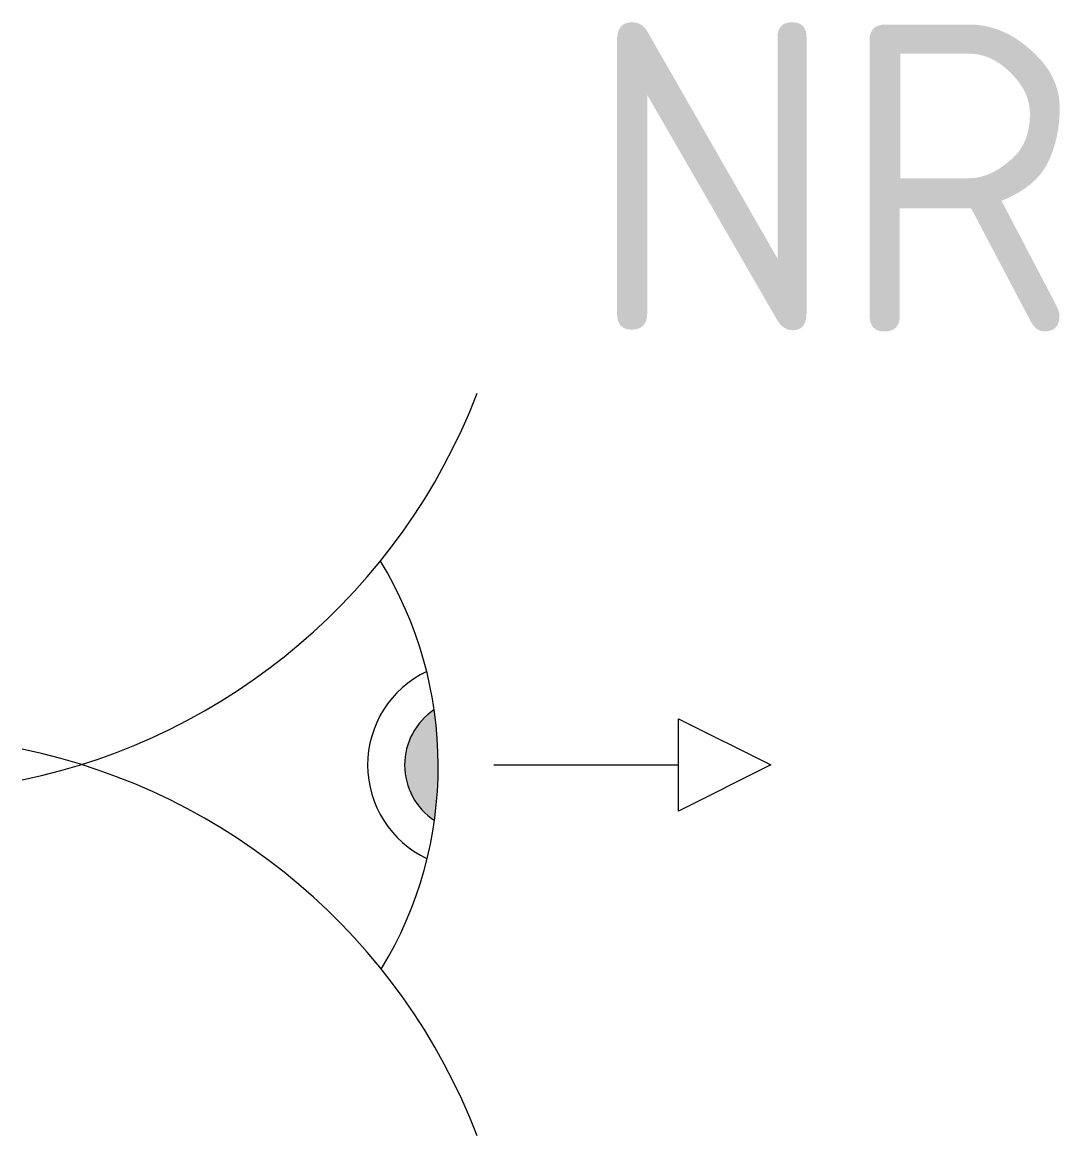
# Model space of a CAD drawing. Extents: x -1.56 to 6.86, y -3.01 to 6.02.
import ezdxf

# ---------------------------------------------------------------- set-up
doc = ezdxf.new("R2010")
doc.units = 0
doc.styles.add('NLCS-ISO', font='NLCS-ISO.ttf', dxfattribs={"height": 0.0025})

msp = doc.modelspace()

# ---------------------------------------------------------------- hatches: boundary and pattern name
h = msp.add_hatch(color=256)
h.dxf.hatch_style = 1
h.paths.add_polyline_path([(1.7791, 0.4486, 0.536014), (1.781, -0.4499, 0.071198)])

# ---------------------------------------------------------------- linework, layer by layer
at = {"flags": 128}
msp.add_lwpolyline([(3.762, -0.375), (3.762, 0), (3.762, 0.375), (4.512, 0)], close=True, dxfattribs=at)
msp.add_lwpolyline([(2.262, 0), (3.762, 0)], dxfattribs=at)
for centre, radius, start, end in [((-2.5937, 4.8318), 5.0588, 281.7453, 338.94972), ((-1.359, -0.0072), 3.171, 328.67297, 31.58692), ((2.0787, 0), 0.8399, 115.42064, 244.81909), ((2.0787, 0), 0.5395, 123.73596, 236.50376), ((-2.5937, -4.8246), 5.0588, 21.05028, 78.2547)]:
    msp.add_arc(centre, radius, start, end)

# ---------------------------------------------------------------- texts
at = {"style": 'NLCS-ISO'}
msp.add_attdef('NR', (3.0066, 3.5165), '', height=2.5, dxfattribs=at)

doc.saveas('drawing.dxf')
